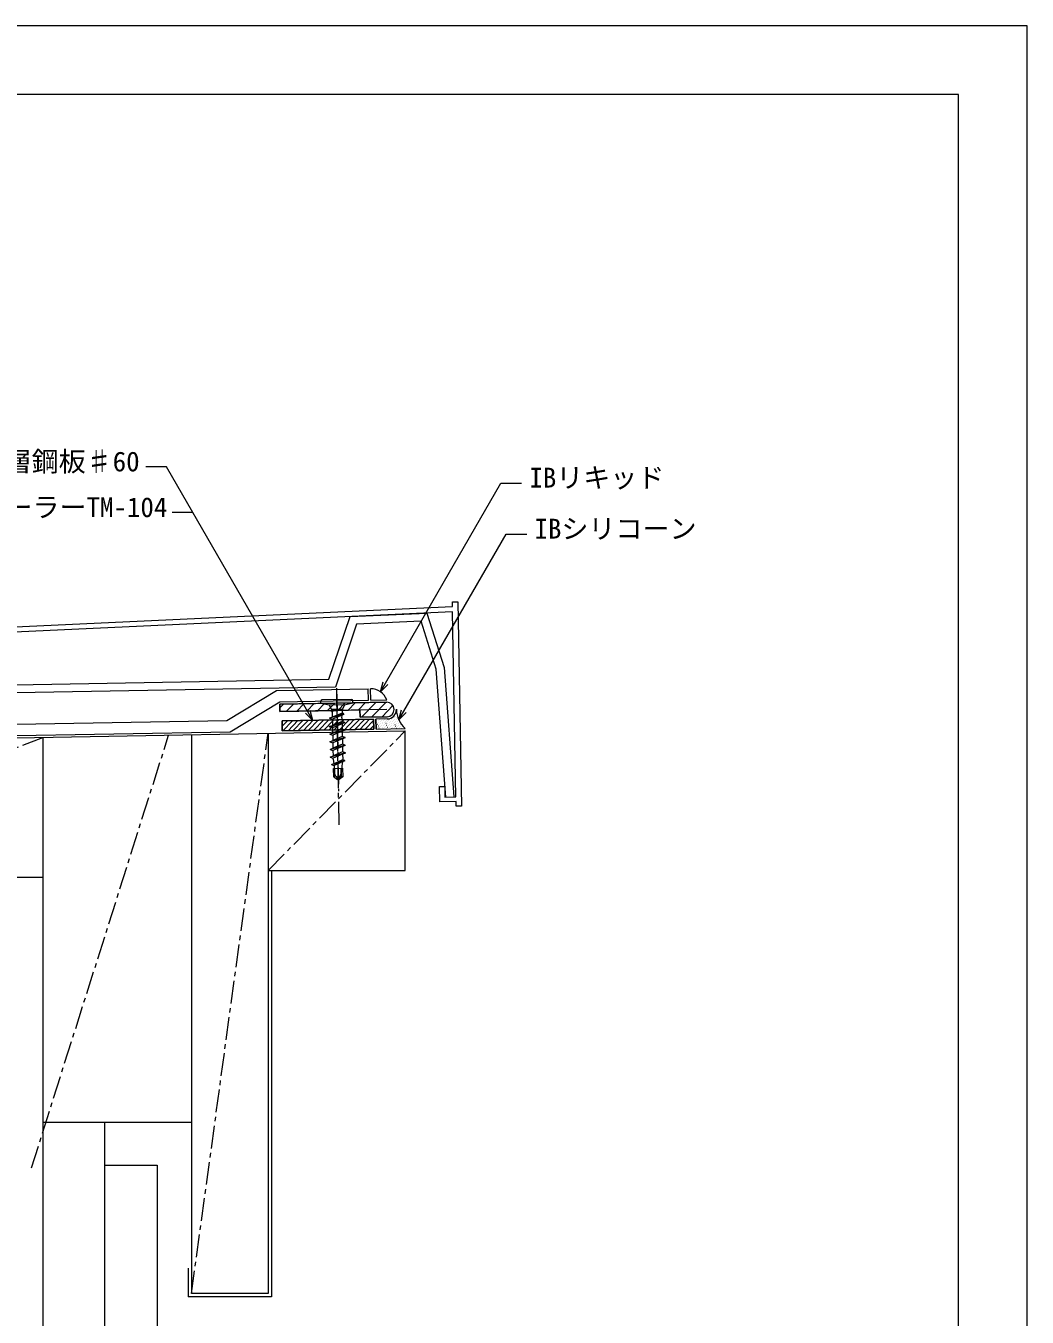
# Model space of a CAD drawing. Units: millimetres, scale not verified. Extents: x -630 to 630, y -446 to 446.
# Drawn here: x 192 to 630, y -119 to 446 of the extents above; entities that cross this region are included whole.
import ezdxf
from ezdxf.enums import TextEntityAlignment as Align

# ---------------------------------------------------------------- set-up
doc = ezdxf.new("R2010")
doc.units = ezdxf.units.MM
doc.header["$LTSCALE"] = 2
doc.linetypes.add('CHAIN1', pattern=[8, 5, -1, 1, -1])
for name, color, linetype, lineweight in [('0-0_輪郭線', 2, 'Continuous', 9), ('0-1_図面枠', 7, 'Continuous', 9), ('0-2_文字', 5, 'Continuous', 9), ('0-6_躯体', 7, 'Continuous', 9), ('0-7_中心線', 7, 'CHAIN1', 9), ('0-9_IBｼｰﾄ', 7, 'Continuous', 9), ('0-A_寸法線', 7, 'Continuous', 9), ('0-B_部材(積層鋼板)', 4, 'Continuous', 9), ('0-C_IBリキッド', 7, 'Continuous', 9), ('0-E_部材(ﾋﾞｽ類)', 7, 'Continuous', 9), ('0-F_構築線', 1, 'Continuous', 9), ('1-0_ブチルﾃｰﾌﾟ', 4, 'Continuous', 9), ('1-1_シーリング(IBｼﾘｺｰﾝ)', 7, 'Continuous', 9), ('1-2_実線', 7, 'Continuous', 9)]:
    doc.layers.add(name, color=color, linetype=linetype, lineweight=lineweight)
doc.styles.add('ＭＳ ゴシック', font='')
doc.styles.get('ＭＳ ゴシック').set_extended_font_data('MS Gothic')

msp = doc.modelspace()

# ---------------------------------------------------------------- linework, layer by layer
at = {"layer": '0-0_輪郭線'}
msp.add_lwpolyline([(600, 415.5), (-600, 415.5), (-600, -415.5), (600, -415.5)], close=True, dxfattribs=at)
at = {"layer": '0-1_図面枠'}
msp.add_lwpolyline([(630, -445.5), (630, 445.5), (-630, 445.5), (-630, -445.5)], close=True, dxfattribs=at)
at = {"layer": '0-6_躯体'}
for p, q in [((41.524, 131.388), (358.024, 137.078)), ((298.024, 136), (298.024, -108.997)), ((199.524, 134.229), (199.524, -214.093)), ((264.524, 135.397), (264.524, -108.997)), ((299.524, 76), (299.524, -110.497)), ((41.524, 73.004), (199.524, 73.004)), ((199.524, -34.09), (264.524, -34.09)), ((226.524, -34.09), (226.524, -214.093)), ((226.524, -52.84), (249.524, -52.84)), ((249.524, -52.84), (249.524, -214.093)), ((263.024, -97.997), (263.024, -110.497)), ((299.524, -110.497), (263.024, -110.497)), ((298.024, -108.997), (264.524, -108.997))]:
    msp.add_line(p, q, dxfattribs=at)
msp.add_lwpolyline([(298.024, 76), (358.024, 76), (358.024, 137.078)], dxfattribs=at)
at = {"layer": '0-7_中心線'}
for p, q in [((327.988, 155.708), (328.797, 110.715)), ((329.062, 95.983), (328.03, 153.343)), ((264.524, -108.997), (298.024, 136)), ((298.024, 76), (358.024, 137.078)), ((41.524, 73.004), (199.524, 134.229)), ((194.524, -54.093), (254.524, 135.218))]:
    msp.add_line(p, q, dxfattribs=at)
at = {"layer": '0-9_IBｼｰﾄ'}
for p, q in [((279.953, 141.676), (301.661, 154.735)), ((301.661, 154.735), (341.828, 155.457)), ((341.918, 150.458), (341.828, 155.457)), ((124.803, 138.886), (279.953, 141.676)), ((123.554, 133.863), (281.383, 136.701))]:
    msp.add_line(p, q, dxfattribs=at)
msp.add_lwpolyline([(281.383, 136.701), (303.091, 149.76), (341.918, 150.458)], dxfattribs=at)
at = {"layer": '0-A_寸法線'}
msp.add_line((265.06, 232.538), (256.06, 232.538), dxfattribs=at)
for points in [[(317.514, 141.684), (253.513, 252.539), (244.513, 252.539)], [(347.153, 154.174), (399.857, 245.461), (408.857, 245.461)], [(355.205, 141.894), (402.109, 223.135), (411.109, 223.135)], [(350.335, 157.356), (347.153, 154.174), (348.318, 158.521)], [(314.332, 144.866), (317.514, 141.684), (316.35, 146.031)], [(358.387, 145.076), (355.205, 141.894), (356.369, 146.241)]]:
    msp.add_lwpolyline(points, dxfattribs=at)
at = {"layer": '0-B_部材(積層鋼板)'}
for p, q in [((303.138, 147.149), (304.719, 148.789)), ((306.099, 145.646), (309.208, 148.869)), ((310.589, 145.727), (313.698, 148.95)), ((315.078, 145.808), (318.187, 149.031)), ((319.567, 145.889), (322.677, 149.112)), ((324.057, 145.969), (327.166, 149.192)), ((328.546, 146.05), (331.655, 149.273)), ((333.036, 146.131), (336.145, 149.354)), ((337.525, 146.211), (340.634, 149.434)), ((338.905, 143.069), (345.124, 149.515)), ((343.395, 143.15), (349.613, 149.596)), ((347.884, 143.23), (352.639, 148.159))]:
    msp.add_line(p, q, dxfattribs=at)
at = {"layer": '0-B_部材(積層鋼板)', "color": 7}
for points in [[(349.991, 146.435), (303.166, 145.594), (303.109, 148.76), (349.934, 149.602)], [(350.048, 143.269), (338.217, 143.057), (338.16, 146.223)]]:
    msp.add_lwpolyline(points, dxfattribs=at)
at = {"layer": '0-B_部材(積層鋼板)'}
msp.add_lwpolyline([(303.109, 148.76), (303.166, 145.594), (328.162, 146.043), (328.105, 149.209)], close=True, dxfattribs=at)
msp.add_lwpolyline([(349.934, 149.602), (328.105, 149.209), (328.162, 146.043), (338.16, 146.223), (338.217, 143.057), (350.048, 143.269)], dxfattribs=at)
msp.add_arc((349.991, 146.435), 3.167, 271.03, 91.03, dxfattribs=at)
at = {"layer": '0-B_部材(積層鋼板)', "color": 7}
msp.add_arc((349.991, 146.435), 3.167, 271.03, 91.03, dxfattribs=at)
at = {"layer": '0-C_IBリキッド'}
for q in [(342.828, 155.475), (349.916, 150.601)]:
    msp.add_line((342.918, 150.476), q, dxfattribs=at)
msp.add_arc((342.961, 148.076), 7.4, 19.95464, 91.03, dxfattribs=at)
at = {"layer": '0-E_部材(ﾋﾞｽ類)'}
for p, q in [((321.106, 149.083), (321.088, 150.083)), ((335.104, 149.335), (321.106, 149.083)), ((324.77, 148.349), (321.106, 149.083)), ((334.577, 150.826), (321.579, 150.592)), ((331.468, 148.47), (324.77, 148.349)), ((324.77, 148.349), (325.794, 146.467)), ((331.468, 148.47), (330.513, 146.552)), ((331.468, 148.47), (335.104, 149.335)), ((335.104, 149.335), (335.086, 150.335)), ((330.966, 144.648), (324.872, 142.66)), ((324.872, 142.66), (326.096, 143.131)), ((324.874, 142.56), (324.872, 142.66)), ((331.112, 144.185), (324.874, 142.56)), ((324.874, 142.56), (326.132, 142.128)), ((326.776, 145.985), (325.699, 145.595)), ((325.699, 145.595), (325.803, 145.967)), ((325.699, 145.595), (325.971, 145.502)), ((330.513, 146.552), (325.794, 146.467)), ((325.794, 146.467), (325.803, 145.967)), ((330.522, 146.052), (325.803, 145.967)), ((327.197, 145.992), (325.971, 145.502)), ((325.971, 145.502), (326.096, 143.131)), ((330.358, 144.857), (326.096, 143.131)), ((330.342, 143.889), (326.132, 142.128)), ((326.132, 142.128), (326.179, 139.478)), ((330.322, 142.708), (330.342, 143.889)), ((330.322, 142.708), (330.349, 141.223)), ((331.112, 144.185), (330.342, 143.889)), ((330.378, 146.05), (330.358, 144.857)), ((330.966, 144.648), (330.358, 144.857)), ((330.513, 146.552), (330.522, 146.052)), ((331.112, 144.185), (330.966, 144.648)), ((324.938, 139.001), (326.179, 139.478)), ((324.939, 138.901), (324.938, 139.001)), ((331.608, 140.691), (324.939, 138.901)), ((324.939, 138.901), (326.197, 138.468)), ((324.998, 135.661), (326.239, 136.138)), ((324.999, 135.561), (324.998, 135.661)), ((331.668, 137.351), (324.999, 135.561)), ((330.349, 141.223), (326.179, 139.478)), ((330.367, 140.213), (326.197, 138.468)), ((326.197, 138.468), (326.239, 136.138)), ((330.409, 137.884), (326.239, 136.138)), ((330.427, 136.874), (326.257, 135.129)), ((331.607, 140.791), (330.349, 141.223)), ((331.608, 140.691), (330.367, 140.213)), ((330.367, 140.213), (330.409, 137.884)), ((331.667, 137.451), (330.409, 137.884)), ((331.668, 137.351), (330.427, 136.874)), ((330.427, 136.874), (330.469, 134.544)), ((324.999, 135.561), (326.257, 135.129)), ((325.058, 132.322), (326.299, 132.799)), ((325.06, 132.222), (325.058, 132.322)), ((331.728, 134.012), (325.06, 132.222)), ((325.06, 132.222), (326.318, 131.789)), ((331.788, 130.672), (325.12, 128.882)), ((326.257, 135.129), (326.299, 132.799)), ((330.469, 134.544), (326.299, 132.799)), ((330.487, 133.534), (326.318, 131.789)), ((326.318, 131.789), (326.359, 129.46)), ((330.529, 131.205), (326.359, 129.46)), ((330.547, 130.195), (326.378, 128.45)), ((331.727, 134.112), (330.469, 134.544)), ((331.728, 134.012), (330.487, 133.534)), ((330.487, 133.534), (330.529, 131.205)), ((331.787, 130.772), (330.529, 131.205)), ((331.788, 130.672), (330.547, 130.195)), ((330.547, 130.195), (330.589, 127.865)), ((325.118, 128.982), (326.359, 129.46)), ((325.12, 128.882), (325.118, 128.982)), ((325.12, 128.882), (326.378, 128.45)), ((325.178, 125.643), (326.419, 126.12)), ((325.18, 125.543), (325.178, 125.643)), ((331.849, 127.333), (325.18, 125.543)), ((325.18, 125.543), (326.438, 125.11)), ((326.378, 128.45), (326.419, 126.12)), ((330.589, 127.865), (326.419, 126.12)), ((330.607, 126.856), (326.438, 125.11)), ((326.445, 124.675), (326.438, 125.11)), ((326.445, 124.675), (326.75, 122.665)), ((330.608, 124.43), (326.75, 122.665)), ((331.847, 127.433), (330.589, 127.865)), ((331.849, 127.333), (330.607, 126.856)), ((330.607, 126.856), (330.645, 124.751)), ((330.645, 124.751), (330.608, 124.43)), ((331.602, 124.088), (330.608, 124.43)), ((325.837, 122.314), (326.75, 122.665)), ((325.839, 122.214), (325.837, 122.314)), ((331.604, 123.988), (325.839, 122.214)), ((325.839, 122.214), (326.873, 121.859)), ((326.627, 120.678), (330.607, 120.75)), ((326.695, 116.899), (326.627, 120.678)), ((330.508, 123.567), (326.873, 121.859)), ((326.873, 121.859), (326.899, 121.683)), ((326.899, 121.683), (326.917, 120.683)), ((327.274, 118.09), (327.227, 120.689)), ((328.862, 117.653), (328.807, 120.717)), ((329.95, 118.318), (329.907, 120.737)), ((330.17, 117.222), (330.107, 120.741)), ((330.508, 123.567), (330.299, 121.744)), ((330.299, 121.744), (330.317, 120.744)), ((331.604, 123.988), (330.508, 123.567)), ((330.607, 120.75), (330.675, 116.971)), ((326.836, 117.035), (326.695, 116.899)), ((326.695, 116.899), (328.345, 115.788)), ((327.802, 117.118), (327.917, 117.041)), ((328.707, 115.715), (328.345, 115.788)), ((328.529, 116.239), (328.707, 115.715)), ((328.617, 117.209), (328.862, 117.653)), ((328.786, 116.216), (329.95, 118.318)), ((330.17, 117.222), (328.786, 116.216)), ((328.786, 116.216), (329.066, 115.801)), ((330.675, 116.971), (329.066, 115.801)), ((330.17, 117.222), (330.675, 116.971))]:
    msp.add_line(p, q, dxfattribs=at)
for points in [[(331.608, 140.691), (331.607, 140.791), (324.938, 139.001)], [(331.668, 137.351), (331.667, 137.451), (324.998, 135.661)], [(331.728, 134.012), (331.727, 134.112), (325.058, 132.322)], [(331.788, 130.672), (331.787, 130.772), (325.118, 128.982)], [(331.849, 127.333), (331.847, 127.433), (325.178, 125.643)], [(331.604, 123.988), (331.602, 124.088), (325.837, 122.314)], [(328.786, 116.216), (328.707, 115.715), (329.066, 115.801)]]:
    msp.add_lwpolyline(points, dxfattribs=at)
for centre, radius, start, end in [((321.588, 150.092), 0.5, 91.03, 181.03), ((334.586, 150.326), 0.5, 1.03, 91.03), ((325.846, 118.064), 1.428, 313.87567, 1.03), ((327.371, 116.479), 0.772, 56.03, 133.87567), ((328.471, 118.111), 1.197, 181.03, 236.03), ((327.035, 115.733), 1.577, 18.70229, 56.03), ((328.19, 117.446), 0.488, 236.03, 331.03), ((329.672, 116.625), 1.206, 151.03, 198.70229)]:
    msp.add_arc(centre, radius, start, end, dxfattribs=at)
at = {"layer": '0-F_構築線'}
msp.add_line((350.066, 142.269), (345.15, 142.181), dxfattribs=at)
at = {"layer": '1-0_ブチルﾃｰﾌﾟ'}
for p, q in [((304.159, 141.348), (304.253, 141.446)), ((304.199, 139.104), (306.498, 141.486)), ((304.488, 137.116), (308.742, 141.527)), ((306.732, 137.156), (310.987, 141.567)), ((308.977, 137.197), (313.232, 141.607)), ((311.222, 137.237), (315.476, 141.648)), ((313.466, 137.277), (317.721, 141.688)), ((315.711, 137.318), (319.966, 141.728)), ((317.956, 137.358), (322.21, 141.769)), ((320.2, 137.399), (324.455, 141.809)), ((322.445, 137.439), (326.7, 141.849)), ((328.249, 141.169), (328.945, 141.89)), ((328.29, 138.924), (331.189, 141.93)), ((329.179, 137.56), (333.434, 141.97)), ((331.424, 137.6), (335.679, 142.011)), ((333.669, 137.641), (337.923, 142.051)), ((335.913, 137.681), (340.168, 142.092)), ((338.158, 137.721), (342.413, 142.132)), ((340.403, 137.762), (344.16, 141.656)), ((324.69, 137.479), (328.249, 141.169)), ((326.935, 137.52), (328.29, 138.924)), ((342.647, 137.802), (344.2, 139.412))]:
    msp.add_line(p, q, dxfattribs=at)
at = {"layer": '1-0_ブチルﾃｰﾌﾟ', "color": 7}
msp.add_lwpolyline([(344.228, 137.831), (304.235, 137.111), (304.157, 141.444), (344.151, 142.163)], close=True, dxfattribs=at)
at = {"layer": '1-0_ブチルﾃｰﾌﾟ'}
for points in [[(304.157, 141.444), (304.235, 137.111), (328.314, 137.544), (328.236, 141.877)], [(328.314, 137.544), (344.228, 137.831), (344.151, 142.163), (328.236, 141.877)]]:
    msp.add_lwpolyline(points, close=True, dxfattribs=at)
at = {"layer": '1-1_シーリング(IBｼﾘｺｰﾝ)'}
for p, q in [((350.066, 142.269), (345.15, 142.181)), ((350.066, 142.269), (345.15, 142.181)), ((345.228, 137.848), (345.15, 142.181)), ((345.162, 141.552), (345.182, 141.552)), ((345.328, 141.724), (345.348, 141.724)), ((346.175, 141.459), (346.195, 141.459)), ((346.726, 142.03), (346.746, 142.03)), ((347.573, 141.765), (347.593, 141.765)), ((348.42, 141.499), (348.44, 141.499)), ((348.971, 142.07), (348.991, 142.07)), ((349.267, 141.234), (349.287, 141.234)), ((349.818, 141.805), (349.838, 141.805)), ((350.664, 141.54), (350.684, 141.54)), ((351.216, 142.111), (351.236, 142.111)), ((351.511, 141.274), (351.531, 141.274)), ((352.062, 141.845), (352.082, 141.845)), ((352.613, 142.417), (352.633, 142.417)), ((352.909, 141.58), (352.929, 141.58)), ((353.165, 142.988), (353.185, 142.988)), ((353.46, 142.151), (353.48, 142.151)), ((353.716, 143.559), (353.736, 143.559)), ((353.756, 141.314), (353.776, 141.314)), ((353.815, 144.806), (353.835, 144.806)), ((353.971, 144.967), (353.991, 144.967)), ((354.011, 142.722), (354.031, 142.722)), ((354.139, 146.285), (354.159, 146.285)), ((354.267, 144.13), (354.287, 144.13)), ((354.307, 141.886), (354.327, 141.886)), ((354.562, 143.294), (354.582, 143.294)), ((354.858, 142.457), (354.878, 142.457)), ((355.154, 141.62), (355.174, 141.62)), ((345.182, 140.429), (345.202, 140.429)), ((345.202, 139.307), (345.222, 139.307)), ((345.222, 138.185), (345.242, 138.185)), ((345.228, 137.848), (358.006, 138.078)), ((345.369, 139.48), (345.389, 139.48)), ((345.624, 140.888), (345.644, 140.888)), ((345.664, 138.643), (345.684, 138.643)), ((345.92, 140.051), (345.94, 140.051)), ((346.014, 137.863), (346.034, 137.863)), ((346.215, 139.214), (346.235, 139.214)), ((346.471, 140.622), (346.491, 140.622)), ((346.511, 138.377), (346.531, 138.377)), ((346.767, 139.785), (346.787, 139.785)), ((347.022, 141.193), (347.042, 141.193)), ((347.062, 138.949), (347.082, 138.949)), ((347.137, 137.883), (347.157, 137.883)), ((347.318, 140.357), (347.338, 140.357)), ((347.358, 138.112), (347.378, 138.112)), ((347.613, 139.52), (347.633, 139.52)), ((347.869, 140.928), (347.889, 140.928)), ((347.909, 138.683), (347.929, 138.683)), ((348.164, 140.091), (348.184, 140.091)), ((348.259, 137.903), (348.279, 137.903)), ((348.46, 139.255), (348.48, 139.255)), ((348.715, 140.663), (348.735, 140.663)), ((348.756, 138.418), (348.776, 138.418)), ((349.011, 139.826), (349.031, 139.826)), ((349.307, 138.989), (349.327, 138.989)), ((349.382, 137.923), (349.402, 137.923)), ((349.562, 140.397), (349.582, 140.397)), ((349.603, 138.152), (349.623, 138.152)), ((349.858, 139.56), (349.878, 139.56)), ((350.113, 140.968), (350.133, 140.968)), ((350.154, 138.724), (350.174, 138.724)), ((350.409, 140.132), (350.429, 140.132)), ((350.504, 137.943), (350.524, 137.943)), ((350.705, 139.295), (350.725, 139.295)), ((350.96, 140.703), (350.98, 140.703)), ((351.001, 138.458), (351.021, 138.458)), ((351.256, 139.866), (351.276, 139.866)), ((351.552, 139.029), (351.572, 139.029)), ((351.626, 137.964), (351.646, 137.964)), ((351.807, 140.437), (351.827, 140.437)), ((351.847, 138.193), (351.867, 138.193)), ((352.103, 139.601), (352.123, 139.601)), ((352.358, 141.009), (352.378, 141.009)), ((352.398, 138.764), (352.418, 138.764)), ((352.654, 140.172), (352.674, 140.172)), ((352.749, 137.984), (352.769, 137.984)), ((352.95, 139.335), (352.97, 139.335)), ((353.205, 140.743), (353.225, 140.743)), ((353.245, 138.499), (353.265, 138.499)), ((353.501, 139.907), (353.521, 139.907)), ((353.796, 139.07), (353.816, 139.07)), ((353.871, 138.004), (353.891, 138.004)), ((354.052, 140.478), (354.072, 140.478)), ((354.092, 138.233), (354.112, 138.233)), ((354.347, 139.641), (354.367, 139.641)), ((354.603, 141.049), (354.623, 141.049)), ((354.643, 138.804), (354.663, 138.804)), ((354.899, 140.212), (354.919, 140.212)), ((354.993, 138.024), (355.013, 138.024)), ((355.194, 139.376), (355.214, 139.376)), ((355.45, 140.784), (355.47, 140.784)), ((355.49, 138.539), (355.51, 138.539)), ((355.745, 139.947), (355.765, 139.947)), ((356.041, 139.11), (356.061, 139.11)), ((356.116, 138.044), (356.136, 138.044)), ((356.337, 138.273), (356.357, 138.273)), ((356.888, 138.845), (356.908, 138.845)), ((357.238, 138.064), (357.258, 138.064))]:
    msp.add_line(p, q, dxfattribs=at)
msp.add_lwpolyline([(345.15, 142.181), (345.228, 137.848), (358.006, 138.078)], dxfattribs=at)
for centre, radius, start, end in [((349.991, 146.435), 4.167, 271.03, 1.03), ((349.991, 146.435), 4.167, 271.03, 1.03), ((365.776, 146.719), 11.62, 181.03, 228.03953), ((365.776, 146.719), 11.62, 181.03, 228.03953)]:
    msp.add_arc(centre, radius, start, end, dxfattribs=at)
at = {"layer": '1-2_実線'}
msp.add_lwpolyline([(-20.819, 96.928), (-27.802, 96.803), (-29.164, 172.55), (378.689, 191.447), (378.652, 193.468), (380.943, 193.509), (382.549, 104.181), (380.258, 104.139), (380.222, 106.16), (373.081, 106.032), (372.96, 112.768), (375.251, 112.81), (375.336, 108.094), (380.186, 108.181), (378.73, 189.156), (-26.834, 170.387), (-26.125, 130.944), (-25.546, 98.73), (-20.853, 98.815)], close=True, dxfattribs=at)
msp.add_lwpolyline([(375.682, 108.1), (371.587, 164.098), (364.922, 185.014), (336.699, 183.709), (327.465, 156.199), (15.238, 150.585), (0.494, 168.147), (-13.808, 167.486), (-19.359, 150.501), (-22.024, 98.892), (-25.514, 99.154), (-22.819, 151.182), (-16.384, 170.871), (2.56, 171.748), (17.341, 154.124), (324.63, 159.648), (333.981, 187.085), (367.439, 188.633), (375.043, 164.841), (379.186, 108.163)], dxfattribs=at)

# ---------------------------------------------------------------- texts
at = {"layer": '0-2_文字', "color": 7, "style": 'ＭＳ ゴシック'}
for s, p in [('IB積層鋼板♯60', (159.177, 247.995)), ('IBリキッド', (412.263, 240.917)), ('サンタックシーラーTM-104', (112.202, 227.994)), ('IBシリコーン', (414.514, 218.591))]:
    msp.add_text(s, height=8.666, dxfattribs=at).set_placement(p, align=Align.BOTTOM_LEFT)

doc.saveas('drawing.dxf')
